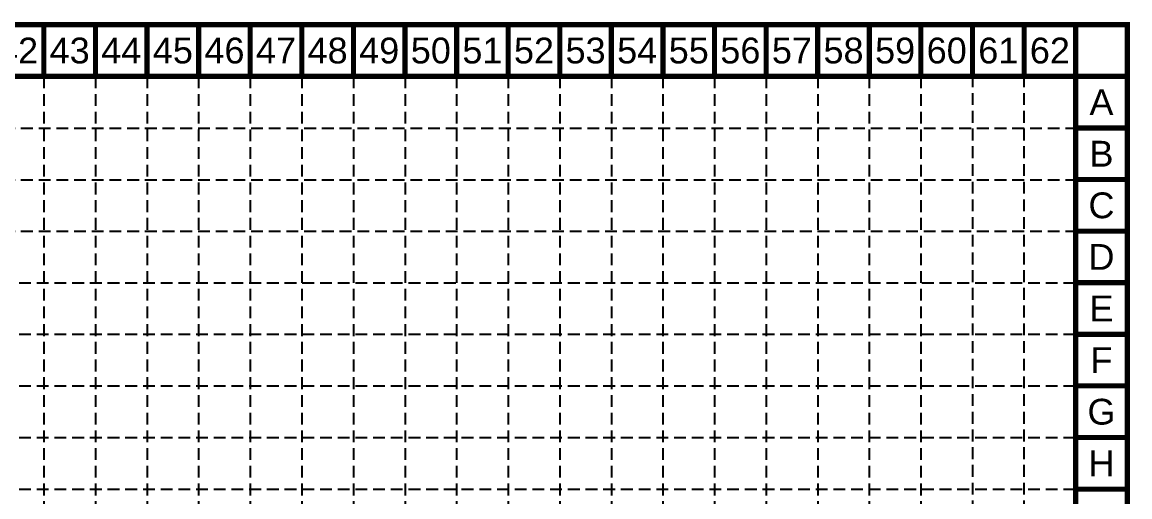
# Model space of a CAD drawing. Header units: feet. Extents: x 3975 to 8879, y 4296 to 7363.
# Drawn here: x 7237 to 8879, y 6660 to 7363 of the extents above; entities that cross this region are included whole.
import ezdxf
from ezdxf.enums import TextEntityAlignment as Align

# ---------------------------------------------------------------- set-up
doc = ezdxf.new("R2010")
doc.units = ezdxf.units.FT
doc.header["$LTSCALE"] = 100
doc.header["$MEASUREMENT"] = 0
doc.linetypes.add('HIDDEN', pattern=[0.375, 0.25, -0.125])
doc.layers.add('BASE', color=7, linetype='Continuous')
doc.layers.add('grid', color=254, linetype='HIDDEN')
doc.styles.get("Standard").update_dxf_attribs({"font": 'ARIAL.TTF'})

msp = doc.modelspace()

# ---------------------------------------------------------------- linework, layer by layer
at = {"layer": 'BASE', "color": 9}
msp.add_line((8798.719592284177, 7283.096206917875), (8798.719592284177, 4376.096206917277), dxfattribs=at)
at = {"layer": 'BASE', "const_width": 7.650000000001569}
for points in [[(3979.219592283188, 4299.596206917262), (8875.219592284193, 4299.596206917262), (8875.219592284193, 7359.59620691789), (3979.219592283188, 7359.59620691789)], [(4055.719592283204, 4376.096206917277), (8798.719592284177, 4376.096206917277), (8798.719592284177, 7283.096206917875), (4055.719592283204, 7283.096206917875)]]:
    msp.add_lwpolyline(points, close=True, dxfattribs=at)
for points in [[(7268.719592283863, 7283.096206917875), (7268.719592283863, 7359.59620691789)], [(7345.219592283878, 7283.096206917875), (7345.219592283878, 7359.59620691789)], [(7421.719592283895, 7283.096206917875), (7421.719592283895, 7359.59620691789)], [(7498.21959228391, 7283.096206917875), (7498.21959228391, 7359.59620691789)], [(7574.719592283926, 7283.096206917875), (7574.719592283926, 7359.59620691789)], [(7651.219592283942, 7283.096206917875), (7651.219592283942, 7359.59620691789)], [(7727.719592283956, 7283.096206917875), (7727.719592283956, 7359.59620691789)], [(7804.219592283973, 7283.096206917875), (7804.219592283973, 7359.59620691789)], [(7880.719592283988, 7283.096206917875), (7880.719592283988, 7359.59620691789)], [(7957.219592284004, 7283.096206917875), (7957.219592284004, 7359.59620691789)], [(8033.71959228402, 7283.096206917875), (8033.71959228402, 7359.59620691789)], [(8110.219592284036, 7283.096206917875), (8110.219592284036, 7359.59620691789)], [(8186.719592284051, 7283.096206917875), (8186.719592284051, 7359.59620691789)], [(8263.219592284066, 7283.096206917875), (8263.219592284066, 7359.59620691789)], [(8339.719592284084, 7283.096206917875), (8339.719592284084, 7359.59620691789)], [(8416.219592284098, 7283.096206917875), (8416.219592284098, 7359.59620691789)], [(8492.719592284113, 7283.096206917875), (8492.719592284113, 7359.59620691789)], [(8569.21959228413, 7283.096206917875), (8569.21959228413, 7359.59620691789)], [(8645.719592284146, 7283.096206917875), (8645.719592284146, 7359.59620691789)], [(8722.21959228416, 7283.096206917875), (8722.21959228416, 7359.59620691789)], [(8798.719592284177, 7283.096206917875), (8798.719592284177, 7359.59620691789)], [(8875.219592284193, 7283.096206917875), (8875.219592284193, 7359.59620691789)], [(8875.219592284193, 7283.096206917875), (8798.719592284177, 7283.096206917875)], [(8875.219592284193, 7206.596206917859), (8798.719592284177, 7206.596206917859)], [(8875.219592284193, 7130.096206917843), (8798.719592284177, 7130.096206917843)], [(8875.219592284193, 7053.596206917828), (8798.719592284177, 7053.596206917828)], [(8875.219592284193, 6977.096206917811), (8798.719592284177, 6977.096206917811)], [(8875.219592284193, 6900.596206917796), (8798.719592284177, 6900.596206917796)], [(8875.219592284193, 6824.09620691778), (8798.719592284177, 6824.09620691778)], [(8875.219592284193, 6747.596206917764), (8798.719592284177, 6747.596206917764)], [(8875.219592284193, 6671.096206917749), (8798.719592284177, 6671.096206917749)]]:
    msp.add_lwpolyline(points, dxfattribs=at)
at = {"layer": 'grid', "color": 253, "linetype": 'HIDDEN', "ltscale": 0.7}
for p, q in [((7268.719592283863, 7283.096206917875), (7268.719592283863, 4605.258333728414)), ((7345.219592283878, 7283.096206917875), (7345.219592283878, 4605.258333728414)), ((7421.719592283895, 7283.096206917875), (7421.719592283895, 4605.258333728414)), ((7498.21959228391, 7283.096206917875), (7498.21959228391, 4605.258333728414)), ((7574.719592283926, 7283.096206917875), (7574.719592283926, 4605.258333728414)), ((7651.219592283942, 7283.096206917875), (7651.219592283942, 4605.258333728414)), ((7727.719592283956, 7283.096206917875), (7727.719592283956, 4605.258333728414)), ((7804.219592283973, 7283.096206917875), (7804.219592283972, 4605.258333728414)), ((7880.719592283988, 7283.096206917875), (7880.719592283987, 4605.258333728414)), ((7957.219592284004, 7283.096206917875), (7957.219592284004, 4605.258333728414)), ((8033.71959228402, 7283.096206917875), (8033.719592284019, 4605.258333728414)), ((8110.219592284036, 7283.096206917875), (8110.219592284035, 4605.258333728414)), ((8186.719592284051, 7283.096206917875), (8186.71959228405, 4605.258333728414)), ((8263.219592284066, 7283.096206917875), (8263.219592284066, 4605.258333728414)), ((8339.719592284084, 7283.096206917875), (8339.719592284082, 4605.258333728414)), ((8416.219592284098, 7283.096206917875), (8416.219592284098, 4605.258333728414)), ((8492.719592284113, 7283.096206917875), (8492.719592284113, 4605.258333728414)), ((8569.21959228413, 7283.096206917875), (8569.21959228413, 4605.258333728414)), ((8645.583994560278, 7284.353115394565), (8645.583994560278, 4605.258333728414)), ((8722.083994560293, 7284.353115394565), (8722.083994560293, 4605.258333728414)), ((4058.536324924412, 7206.344827303799), (8801.536324925386, 7206.344827303799)), ((4058.536324924412, 7129.844827303784), (8801.536324925386, 7129.844827303784)), ((4058.536324924412, 7053.344827303768), (8801.536324925386, 7053.344827303768)), ((4055.719592283204, 6977.096206917811), (8798.719592284177, 6977.096206917811)), ((4055.719592283204, 6900.596206917796), (8798.719592284177, 6900.596206917796)), ((4055.719592283204, 6824.09620691778), (8798.719592284177, 6824.09620691778)), ((4055.719592283204, 6747.596206917764), (8798.719592284177, 6747.596206917764)), ((4055.719592283204, 6671.096206917749), (8798.719592284177, 6671.096206917749))]:
    msp.add_line(p, q, dxfattribs=at)

# ---------------------------------------------------------------- texts
at = {"layer": 'BASE'}
for s, p in [('42', (7230.469592283855, 7321.346206917882)), ('43', (7306.969592283871, 7321.346206917882)), ('44', (7383.469592283886, 7321.346206917882)), ('45', (7459.969592283902, 7321.346206917882)), ('46', (7536.469592283918, 7321.346206917882)), ('47', (7612.969592283934, 7321.346206917882)), ('48', (7689.469592283949, 7321.346206917882)), ('49', (7765.969592283966, 7321.346206917882)), ('50', (7842.46959228398, 7321.346206917882)), ('51', (7918.969592283996, 7321.346206917882)), ('52', (7995.469592284012, 7321.346206917882)), ('53', (8071.969592284027, 7321.346206917882)), ('54', (8148.469592284044, 7321.346206917882)), ('55', (8224.969592284058, 7321.346206917882)), ('56', (8301.469592284075, 7321.346206917882)), ('57', (8377.969592284091, 7321.346206917882)), ('58', (8454.469592284106, 7321.346206917882)), ('59', (8530.969592284122, 7321.346206917882)), ('60', (8607.469592284138, 7321.346206917882)), ('61', (8683.969592284153, 7321.346206917882)), ('62', (8760.46959228417, 7321.346206917882)), ('A', (8836.969592284186, 7244.846206917866)), ('B', (8836.969592284186, 7168.346206917851)), ('C', (8836.969592284186, 7091.846206917835)), ('D', (8836.969592284186, 7015.346206917819)), ('E', (8836.969592284186, 6938.846206917804)), ('F', (8836.969592284186, 6862.346206917788)), ('G', (8836.969592284186, 6785.846206917772)), ('H', (8836.969592284186, 6709.346206917757))]:
    msp.add_text(s, height=38.25000000000784, dxfattribs=at).set_placement(p, align=Align.MIDDLE_CENTER)

doc.saveas('drawing.dxf')
